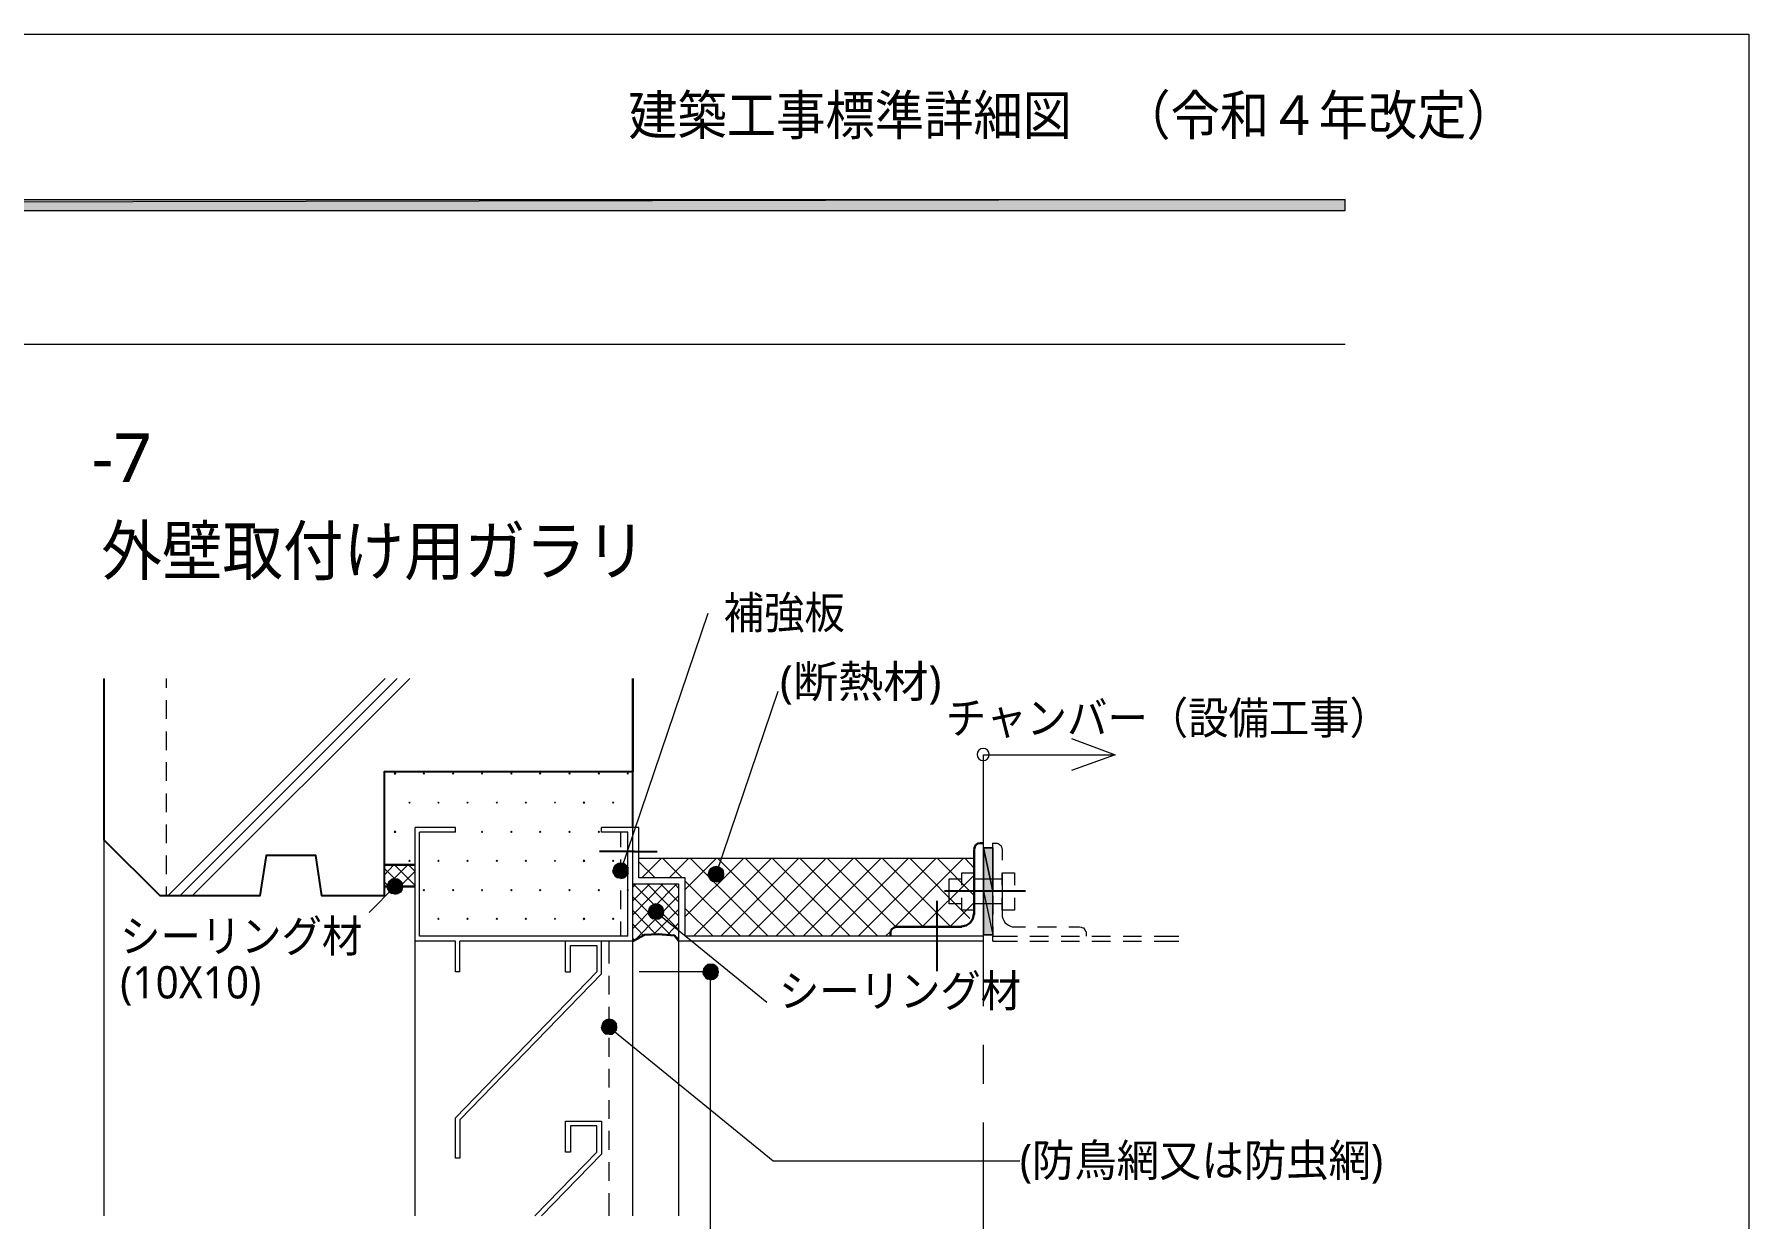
# Model space of a CAD drawing. Header units: millimetres. Extents: x 0 to 420, y 0 to 297.
# Drawn here: x 309.8 to 420.2, y 220.7 to 297 of the extents above; entities that cross this region are included whole.
import ezdxf
from ezdxf.enums import TextEntityAlignment as Align

# ---------------------------------------------------------------- set-up
doc = ezdxf.new("R2010")
doc.units = ezdxf.units.MM
doc.styles.add('kst32b', font='NotoSansJP-Variable.ttf')

msp = doc.modelspace()

# ---------------------------------------------------------------- hatches: boundary and pattern name
h = msp.add_hatch(color=7)
h.paths.add_polyline_path([(394.17, 285.62), (394.17, 286.32), (26.18, 285.62), (394.17, 285.62)])
h.paths.add_polyline_path([(394.17, 286.32), (26.18, 285.62), (26.18, 286.32), (394.17, 286.32)])
for points in [[(332.99, 249.41), (332.97, 249.39), (332.95, 249.36), (332.97, 249.34), (332.99, 249.32), (333.02, 249.34), (333.04, 249.36), (333.02, 249.39), (332.99, 249.41)], [(334.86, 249.41), (334.84, 249.39), (334.81, 249.36), (334.84, 249.34), (334.86, 249.32), (334.88, 249.34), (334.9, 249.36), (334.88, 249.39), (334.86, 249.41)], [(336.74, 249.41), (336.72, 249.39), (336.7, 249.36), (336.72, 249.34), (336.74, 249.32), (336.76, 249.34), (336.78, 249.36), (336.76, 249.39), (336.74, 249.41)], [(338.6, 249.41), (338.58, 249.39), (338.56, 249.36), (338.58, 249.34), (338.6, 249.32), (338.62, 249.34), (338.65, 249.36), (338.62, 249.39), (338.6, 249.41)], [(340.49, 249.41), (340.47, 249.39), (340.44, 249.36), (340.47, 249.34), (340.49, 249.32), (340.51, 249.34), (340.53, 249.36), (340.51, 249.39), (340.49, 249.41)], [(342.35, 249.41), (342.33, 249.39), (342.31, 249.36), (342.33, 249.34), (342.35, 249.32), (342.37, 249.34), (342.39, 249.36), (342.37, 249.39), (342.35, 249.41)], [(344.23, 249.41), (344.21, 249.39), (344.19, 249.36), (344.21, 249.34), (344.23, 249.32), (344.25, 249.34), (344.28, 249.36), (344.25, 249.39), (344.23, 249.41)], [(346.12, 249.41), (346.1, 249.39), (346.07, 249.36), (346.1, 249.34), (346.12, 249.32), (346.14, 249.34), (346.16, 249.36), (346.14, 249.39), (346.12, 249.41)], [(347.98, 249.41), (347.96, 249.39), (347.94, 249.36), (347.96, 249.34), (347.98, 249.32), (348, 249.34), (348.02, 249.36), (348, 249.39), (347.98, 249.41)], [(333.93, 247.52), (333.9, 247.5), (333.88, 247.48), (333.9, 247.46), (333.93, 247.44), (333.95, 247.46), (333.97, 247.48), (333.95, 247.5), (333.93, 247.52)], [(335.79, 247.52), (335.77, 247.5), (335.75, 247.48), (335.77, 247.46), (335.79, 247.44), (335.81, 247.46), (335.83, 247.48), (335.81, 247.5), (335.79, 247.52)], [(337.67, 247.52), (337.65, 247.5), (337.63, 247.48), (337.65, 247.46), (337.67, 247.44), (337.69, 247.46), (337.71, 247.48), (337.69, 247.5), (337.67, 247.52)], [(339.56, 247.52), (339.53, 247.5), (339.51, 247.48), (339.53, 247.46), (339.56, 247.44), (339.58, 247.46), (339.6, 247.48), (339.58, 247.5), (339.56, 247.52)], [(341.42, 247.52), (341.4, 247.5), (341.38, 247.48), (341.4, 247.46), (341.42, 247.44), (341.44, 247.46), (341.46, 247.48), (341.44, 247.5), (341.42, 247.52)], [(343.3, 247.52), (343.28, 247.5), (343.26, 247.48), (343.28, 247.46), (343.3, 247.44), (343.32, 247.46), (343.34, 247.48), (343.32, 247.5), (343.3, 247.52)], [(345.16, 247.52), (345.14, 247.5), (345.12, 247.48), (345.14, 247.46), (345.16, 247.44), (345.19, 247.46), (345.21, 247.48), (345.19, 247.5), (345.16, 247.52)], [(347.05, 247.52), (347.03, 247.5), (347.01, 247.48), (347.03, 247.46), (347.05, 247.44), (347.07, 247.46), (347.09, 247.48), (347.07, 247.5), (347.05, 247.52)], [(332.99, 245.64), (332.97, 245.62), (332.95, 245.6), (332.97, 245.58), (332.99, 245.55), (333.02, 245.58), (333.04, 245.6), (333.02, 245.62), (332.99, 245.64)], [(338.6, 245.64), (338.58, 245.62), (338.56, 245.6), (338.58, 245.58), (338.6, 245.55), (338.62, 245.58), (338.65, 245.6), (338.62, 245.62), (338.6, 245.64)], [(340.49, 245.64), (340.47, 245.62), (340.44, 245.6), (340.47, 245.58), (340.49, 245.55), (340.51, 245.58), (340.53, 245.6), (340.51, 245.62), (340.49, 245.64)], [(342.35, 245.64), (342.33, 245.62), (342.31, 245.6), (342.33, 245.58), (342.35, 245.55), (342.37, 245.58), (342.39, 245.6), (342.37, 245.62), (342.35, 245.64)], [(344.23, 245.64), (344.21, 245.62), (344.19, 245.6), (344.21, 245.58), (344.23, 245.55), (344.25, 245.58), (344.28, 245.6), (344.25, 245.62), (344.23, 245.64)], [(346.12, 245.64), (346.1, 245.62), (346.07, 245.6), (346.1, 245.58), (346.12, 245.55), (346.14, 245.58), (346.16, 245.6), (346.14, 245.62), (346.12, 245.64)], [(370.88, 244.56), (371.5, 244.56), (371.5, 241.77), (370.88, 244.56)], [(333.93, 243.78), (333.9, 243.76), (333.88, 243.73), (333.9, 243.71), (333.93, 243.69), (333.95, 243.71), (333.97, 243.73), (333.95, 243.76), (333.93, 243.78)], [(335.79, 243.78), (335.77, 243.76), (335.75, 243.73), (335.77, 243.71), (335.79, 243.69), (335.81, 243.71), (335.83, 243.73), (335.81, 243.76), (335.79, 243.78)], [(337.67, 243.78), (337.65, 243.76), (337.63, 243.73), (337.65, 243.71), (337.67, 243.69), (337.69, 243.71), (337.71, 243.73), (337.69, 243.76), (337.67, 243.78)], [(339.56, 243.78), (339.53, 243.76), (339.51, 243.73), (339.53, 243.71), (339.56, 243.69), (339.58, 243.71), (339.6, 243.73), (339.58, 243.76), (339.56, 243.78)], [(341.42, 243.78), (341.4, 243.76), (341.38, 243.73), (341.4, 243.71), (341.42, 243.69), (341.44, 243.71), (341.46, 243.73), (341.44, 243.76), (341.42, 243.78)], [(343.3, 243.78), (343.28, 243.76), (343.26, 243.73), (343.28, 243.71), (343.3, 243.69), (343.32, 243.71), (343.34, 243.73), (343.32, 243.76), (343.3, 243.78)], [(345.16, 243.78), (345.14, 243.76), (345.12, 243.73), (345.14, 243.71), (345.16, 243.69), (345.19, 243.71), (345.21, 243.73), (345.19, 243.76), (345.16, 243.78)], [(347.05, 243.78), (347.03, 243.76), (347.01, 243.73), (347.03, 243.71), (347.05, 243.69), (347.07, 243.71), (347.09, 243.73), (347.07, 243.76), (347.05, 243.78)], [(347.73, 243.56), (347.54, 243.59), (347.54, 243.1), (347.73, 243.56)], [(353.86, 243.33), (353.67, 243.37), (353.67, 242.87), (353.86, 243.33)], [(333.18, 242.55), (332.99, 242.57), (332.99, 242.08), (333.18, 242.55)], [(334.86, 241.89), (334.84, 241.87), (334.81, 241.85), (334.84, 241.83), (334.86, 241.81), (334.88, 241.83), (334.9, 241.85), (334.88, 241.87), (334.86, 241.89)], [(336.74, 241.89), (336.72, 241.87), (336.7, 241.85), (336.72, 241.83), (336.74, 241.81), (336.76, 241.83), (336.78, 241.85), (336.76, 241.87), (336.74, 241.89)], [(338.6, 241.89), (338.58, 241.87), (338.56, 241.85), (338.58, 241.83), (338.6, 241.81), (338.62, 241.83), (338.65, 241.85), (338.62, 241.87), (338.6, 241.89)], [(340.49, 241.89), (340.47, 241.87), (340.44, 241.85), (340.47, 241.83), (340.49, 241.81), (340.51, 241.83), (340.53, 241.85), (340.51, 241.87), (340.49, 241.89)], [(342.35, 241.89), (342.33, 241.87), (342.31, 241.85), (342.33, 241.83), (342.35, 241.81), (342.37, 241.83), (342.39, 241.85), (342.37, 241.87), (342.35, 241.89)], [(344.23, 241.89), (344.21, 241.87), (344.19, 241.85), (344.21, 241.83), (344.23, 241.81), (344.25, 241.83), (344.28, 241.85), (344.25, 241.87), (344.23, 241.89)], [(346.12, 241.89), (346.1, 241.87), (346.07, 241.85), (346.1, 241.83), (346.12, 241.81), (346.14, 241.83), (346.16, 241.85), (346.14, 241.87), (346.12, 241.89)], [(347.98, 241.89), (347.96, 241.87), (347.94, 241.85), (347.96, 241.83), (347.98, 241.81), (348, 241.83), (348.02, 241.85), (348, 241.87), (347.98, 241.89)], [(349.99, 240.92), (349.8, 240.96), (349.8, 240.45), (349.99, 240.92)], [(335.79, 240.03), (335.77, 240.01), (335.75, 239.99), (335.77, 239.97), (335.79, 239.95), (335.81, 239.97), (335.83, 239.99), (335.81, 240.01), (335.79, 240.03)], [(337.67, 240.03), (337.65, 240.01), (337.63, 239.99), (337.65, 239.97), (337.67, 239.95), (337.69, 239.97), (337.71, 239.99), (337.69, 240.01), (337.67, 240.03)], [(339.56, 240.03), (339.53, 240.01), (339.51, 239.99), (339.53, 239.97), (339.56, 239.95), (339.58, 239.97), (339.6, 239.99), (339.58, 240.01), (339.56, 240.03)], [(341.42, 240.03), (341.4, 240.01), (341.38, 239.99), (341.4, 239.97), (341.42, 239.95), (341.44, 239.97), (341.46, 239.99), (341.44, 240.01), (341.42, 240.03)], [(343.3, 240.03), (343.28, 240.01), (343.26, 239.99), (343.28, 239.97), (343.3, 239.95), (343.32, 239.97), (343.34, 239.99), (343.32, 240.01), (343.3, 240.03)], [(345.16, 240.03), (345.14, 240.01), (345.12, 239.99), (345.14, 239.97), (345.16, 239.95), (345.19, 239.97), (345.21, 239.99), (345.19, 240.01), (345.16, 240.03)], [(347.05, 240.03), (347.03, 240.01), (347.01, 239.99), (347.03, 239.97), (347.05, 239.95), (347.07, 239.97), (347.09, 239.99), (347.07, 240.01), (347.05, 240.03)], [(353.5, 237.05), (353.31, 237.07), (353.31, 236.58), (353.5, 237.05)], [(346.99, 233.49), (346.79, 233.53), (346.79, 233.02), (346.99, 233.49)]]:
    msp.add_hatch(color=7).paths.add_polyline_path(points)
h = msp.add_hatch(color=7)
h.paths.add_polyline_path([(370.88, 241.77), (371.5, 241.77), (370.88, 241.77)])
h.paths.add_polyline_path([(371.5, 241.77), (371.5, 241.77), (370.88, 241.77), (371.5, 241.77), (370.88, 241.77), (370.88, 244.56), (371.5, 241.77)])
h = msp.add_hatch(color=7)
h.paths.add_polyline_path([(347.07, 243.29), (347.03, 243.1), (347.54, 243.1), (347.07, 243.29)])
h.paths.add_polyline_path([(347.03, 243.1), (347.54, 243.1), (347.07, 242.91), (347.03, 243.1)])
h.paths.add_polyline_path([(347.54, 243.1), (347.07, 242.91), (347.18, 242.74), (347.54, 243.1)])
h = msp.add_hatch(color=7)
h.paths.add_polyline_path([(347.54, 243.59), (347.34, 243.56), (347.54, 243.1), (347.54, 243.59)])
h.paths.add_polyline_path([(347.34, 243.56), (347.54, 243.1), (347.18, 243.46), (347.34, 243.56)])
h.paths.add_polyline_path([(347.54, 243.1), (347.18, 243.46), (347.07, 243.29), (347.54, 243.1)])
h = msp.add_hatch(color=7)
h.paths.add_polyline_path([(347.18, 242.74), (347.34, 242.63), (347.54, 243.1), (347.18, 242.74)])
h.paths.add_polyline_path([(347.34, 242.63), (347.54, 243.1), (347.54, 242.59), (347.34, 242.63)])
h.paths.add_polyline_path([(347.54, 243.1), (347.54, 242.59), (347.73, 242.63), (347.54, 243.1)])
h = msp.add_hatch(color=7)
h.paths.add_polyline_path([(348.02, 243.1), (348, 243.29), (347.54, 243.1), (348.02, 243.1)])
h.paths.add_polyline_path([(348, 243.29), (347.54, 243.1), (347.87, 243.46), (348, 243.29)])
h.paths.add_polyline_path([(347.54, 243.1), (347.87, 243.46), (347.73, 243.56), (347.54, 243.1)])
h = msp.add_hatch(color=7)
h.paths.add_polyline_path([(347.73, 242.63), (347.87, 242.74), (347.54, 243.1), (347.73, 242.63)])
h.paths.add_polyline_path([(347.87, 242.74), (347.54, 243.1), (348, 242.91), (347.87, 242.74)])
h.paths.add_polyline_path([(347.54, 243.1), (348, 242.91), (348.02, 243.1), (347.54, 243.1)])
h = msp.add_hatch(color=7)
h.paths.add_polyline_path([(353.21, 243.06), (353.17, 242.87), (353.67, 242.87), (353.21, 243.06)])
h.paths.add_polyline_path([(353.17, 242.87), (353.67, 242.87), (353.21, 242.68), (353.17, 242.87)])
h.paths.add_polyline_path([(353.67, 242.87), (353.21, 242.68), (353.31, 242.51), (353.67, 242.87)])
h = msp.add_hatch(color=7)
h.paths.add_polyline_path([(353.67, 243.37), (353.48, 243.33), (353.67, 242.87), (353.67, 243.37)])
h.paths.add_polyline_path([(353.48, 243.33), (353.67, 242.87), (353.31, 243.23), (353.48, 243.33)])
h.paths.add_polyline_path([(353.67, 242.87), (353.31, 243.23), (353.21, 243.06), (353.67, 242.87)])
h = msp.add_hatch(color=7)
h.paths.add_polyline_path([(353.31, 242.51), (353.48, 242.4), (353.67, 242.87), (353.31, 242.51)])
h.paths.add_polyline_path([(353.48, 242.4), (353.67, 242.87), (353.67, 242.38), (353.48, 242.4)])
h.paths.add_polyline_path([(353.67, 242.87), (353.67, 242.38), (353.86, 242.4), (353.67, 242.87)])
h = msp.add_hatch(color=7)
h.paths.add_polyline_path([(354.16, 242.87), (354.14, 243.06), (353.67, 242.87), (354.16, 242.87)])
h.paths.add_polyline_path([(354.14, 243.06), (353.67, 242.87), (354.01, 243.23), (354.14, 243.06)])
h.paths.add_polyline_path([(353.67, 242.87), (354.01, 243.23), (353.86, 243.33), (353.67, 242.87)])
h = msp.add_hatch(color=7)
h.paths.add_polyline_path([(353.86, 242.4), (354.01, 242.51), (353.67, 242.87), (353.86, 242.4)])
h.paths.add_polyline_path([(354.01, 242.51), (353.67, 242.87), (354.14, 242.68), (354.01, 242.51)])
h.paths.add_polyline_path([(353.67, 242.87), (354.14, 242.68), (354.16, 242.87), (353.67, 242.87)])
h = msp.add_hatch(color=7)
h.paths.add_polyline_path([(332.53, 242.27), (332.49, 242.08), (332.99, 242.08), (332.53, 242.27)])
h.paths.add_polyline_path([(332.49, 242.08), (332.99, 242.08), (332.53, 241.89), (332.49, 242.08)])
h.paths.add_polyline_path([(332.99, 242.08), (332.53, 241.89), (332.63, 241.72), (332.99, 242.08)])
h = msp.add_hatch(color=7)
h.paths.add_polyline_path([(332.99, 242.57), (332.8, 242.55), (332.99, 242.08), (332.99, 242.57)])
h.paths.add_polyline_path([(332.8, 242.55), (332.99, 242.08), (332.63, 242.42), (332.8, 242.55)])
h.paths.add_polyline_path([(332.99, 242.08), (332.63, 242.42), (332.53, 242.27), (332.99, 242.08)])
h = msp.add_hatch(color=7)
h.paths.add_polyline_path([(332.63, 241.72), (332.8, 241.62), (332.99, 242.08), (332.63, 241.72)])
h.paths.add_polyline_path([(332.8, 241.62), (332.99, 242.08), (332.99, 241.58), (332.8, 241.62)])
h.paths.add_polyline_path([(332.99, 242.08), (332.99, 241.58), (333.18, 241.62), (332.99, 242.08)])
h = msp.add_hatch(color=7)
h.paths.add_polyline_path([(333.5, 242.08), (333.46, 242.27), (332.99, 242.08), (333.5, 242.08)])
h.paths.add_polyline_path([(333.46, 242.27), (332.99, 242.08), (333.35, 242.42), (333.46, 242.27)])
h.paths.add_polyline_path([(332.99, 242.08), (333.35, 242.42), (333.18, 242.55), (332.99, 242.08)])
h = msp.add_hatch(color=7)
h.paths.add_polyline_path([(333.18, 241.62), (333.35, 241.72), (332.99, 242.08), (333.18, 241.62)])
h.paths.add_polyline_path([(333.35, 241.72), (332.99, 242.08), (333.46, 241.89), (333.35, 241.72)])
h.paths.add_polyline_path([(332.99, 242.08), (333.46, 241.89), (333.5, 242.08), (332.99, 242.08)])
h = msp.add_hatch(color=7)
h.paths.add_polyline_path([(371.5, 241.77), (370.88, 241.77), (371.5, 238.97), (371.5, 241.77)])
h.paths.add_polyline_path([(370.88, 241.77), (371.5, 238.97), (370.88, 238.97), (370.88, 241.77)])
h = msp.add_hatch(color=7)
h.paths.add_polyline_path([(349.33, 240.64), (349.29, 240.45), (349.8, 240.45), (349.33, 240.64)])
h.paths.add_polyline_path([(349.29, 240.45), (349.8, 240.45), (349.33, 240.26), (349.29, 240.45)])
h.paths.add_polyline_path([(349.8, 240.45), (349.33, 240.26), (349.44, 240.11), (349.8, 240.45)])
h = msp.add_hatch(color=7)
h.paths.add_polyline_path([(349.8, 240.96), (349.61, 240.92), (349.8, 240.45), (349.8, 240.96)])
h.paths.add_polyline_path([(349.61, 240.92), (349.8, 240.45), (349.44, 240.81), (349.61, 240.92)])
h.paths.add_polyline_path([(349.8, 240.45), (349.44, 240.81), (349.33, 240.64), (349.8, 240.45)])
h = msp.add_hatch(color=7)
h.paths.add_polyline_path([(350.31, 240.45), (350.27, 240.64), (349.8, 240.45), (350.31, 240.45)])
h.paths.add_polyline_path([(350.27, 240.64), (349.8, 240.45), (350.16, 240.81), (350.27, 240.64)])
h.paths.add_polyline_path([(349.8, 240.45), (350.16, 240.81), (349.99, 240.92), (349.8, 240.45)])
h = msp.add_hatch(color=7)
h.paths.add_polyline_path([(349.44, 240.11), (349.61, 239.99), (349.8, 240.45), (349.44, 240.11)])
h.paths.add_polyline_path([(349.61, 239.99), (349.8, 240.45), (349.8, 239.97), (349.61, 239.99)])
h.paths.add_polyline_path([(349.8, 240.45), (349.8, 239.97), (349.99, 239.99), (349.8, 240.45)])
h = msp.add_hatch(color=7)
h.paths.add_polyline_path([(349.99, 239.99), (350.16, 240.11), (349.8, 240.45), (349.99, 239.99)])
h.paths.add_polyline_path([(350.16, 240.11), (349.8, 240.45), (350.27, 240.26), (350.16, 240.11)])
h.paths.add_polyline_path([(349.8, 240.45), (350.27, 240.26), (350.31, 240.45), (349.8, 240.45)])
h = msp.add_hatch(color=7)
h.paths.add_polyline_path([(352.85, 236.77), (352.83, 236.58), (353.31, 236.58), (352.85, 236.77)])
h.paths.add_polyline_path([(352.83, 236.58), (353.31, 236.58), (352.85, 236.39), (352.83, 236.58)])
h.paths.add_polyline_path([(353.31, 236.58), (352.85, 236.39), (352.98, 236.22), (353.31, 236.58)])
h = msp.add_hatch(color=7)
h.paths.add_polyline_path([(353.31, 237.07), (353.12, 237.05), (353.31, 236.58), (353.31, 237.07)])
h.paths.add_polyline_path([(353.12, 237.05), (353.31, 236.58), (352.98, 236.94), (353.12, 237.05)])
h.paths.add_polyline_path([(353.31, 236.58), (352.98, 236.94), (352.85, 236.77), (353.31, 236.58)])
h = msp.add_hatch(color=7)
h.paths.add_polyline_path([(352.98, 236.22), (353.12, 236.11), (353.31, 236.58), (352.98, 236.22)])
h.paths.add_polyline_path([(353.12, 236.11), (353.31, 236.58), (353.31, 236.07), (353.12, 236.11)])
h.paths.add_polyline_path([(353.31, 236.58), (353.31, 236.07), (353.5, 236.11), (353.31, 236.58)])
h = msp.add_hatch(color=7)
h.paths.add_polyline_path([(353.82, 236.58), (353.78, 236.77), (353.31, 236.58), (353.82, 236.58)])
h.paths.add_polyline_path([(353.78, 236.77), (353.31, 236.58), (353.67, 236.94), (353.78, 236.77)])
h.paths.add_polyline_path([(353.31, 236.58), (353.67, 236.94), (353.5, 237.05), (353.31, 236.58)])
h = msp.add_hatch(color=7)
h.paths.add_polyline_path([(353.5, 236.11), (353.67, 236.22), (353.31, 236.58), (353.5, 236.11)])
h.paths.add_polyline_path([(353.67, 236.22), (353.31, 236.58), (353.78, 236.39), (353.67, 236.22)])
h.paths.add_polyline_path([(353.31, 236.58), (353.78, 236.39), (353.82, 236.58), (353.31, 236.58)])
h = msp.add_hatch(color=7)
h.paths.add_polyline_path([(346.33, 233.21), (346.29, 233.02), (346.79, 233.02), (346.33, 233.21)])
h.paths.add_polyline_path([(346.29, 233.02), (346.79, 233.02), (346.33, 232.83), (346.29, 233.02)])
h.paths.add_polyline_path([(346.79, 233.02), (346.33, 232.83), (346.43, 232.69), (346.79, 233.02)])
h = msp.add_hatch(color=7)
h.paths.add_polyline_path([(346.79, 233.53), (346.6, 233.49), (346.79, 233.02), (346.79, 233.53)])
h.paths.add_polyline_path([(346.6, 233.49), (346.79, 233.02), (346.43, 233.38), (346.6, 233.49)])
h.paths.add_polyline_path([(346.79, 233.02), (346.43, 233.38), (346.33, 233.21), (346.79, 233.02)])
h = msp.add_hatch(color=7)
h.paths.add_polyline_path([(346.43, 232.69), (346.6, 232.56), (346.79, 233.02), (346.43, 232.69)])
h.paths.add_polyline_path([(346.6, 232.56), (346.79, 233.02), (346.79, 232.54), (346.6, 232.56)])
h.paths.add_polyline_path([(346.79, 233.02), (346.79, 232.54), (346.99, 232.56), (346.79, 233.02)])
h = msp.add_hatch(color=7)
h.paths.add_polyline_path([(347.28, 233.02), (347.26, 233.21), (346.79, 233.02), (347.28, 233.02)])
h.paths.add_polyline_path([(347.26, 233.21), (346.79, 233.02), (347.13, 233.38), (347.26, 233.21)])
h.paths.add_polyline_path([(346.79, 233.02), (347.13, 233.38), (346.99, 233.49), (346.79, 233.02)])
h = msp.add_hatch(color=7)
h.paths.add_polyline_path([(346.99, 232.56), (347.13, 232.69), (346.79, 233.02), (346.99, 232.56)])
h.paths.add_polyline_path([(347.13, 232.69), (346.79, 233.02), (347.26, 232.83), (347.13, 232.69)])
h.paths.add_polyline_path([(346.79, 233.02), (347.26, 232.83), (347.28, 233.02), (346.79, 233.02)])

# ---------------------------------------------------------------- linework, layer by layer
at = {"lineweight": 13}
for points in [[(0.19, 0), (0.19, 296.97), (420.16, 296.97), (420.16, 0)], [(371.26, 250.58), (371.23, 250.73), (371.15, 250.86), (371.02, 250.94), (370.87, 250.97), (370.72, 250.94), (370.59, 250.86), (370.51, 250.73), (370.48, 250.58), (370.51, 250.43), (370.59, 250.3), (370.72, 250.22), (370.87, 250.19), (371.02, 250.22), (371.15, 250.3), (371.23, 250.43)], [(370.88, 244.56), (370.88, 238.97), (371.5, 238.97), (371.5, 244.56)]]:
    msp.add_lwpolyline(points, close=True, dxfattribs=at)
at = {"lineweight": 0}
for points in [[(394.17, 285.62), (394.17, 286.32), (26.18, 285.62)], [(394.17, 286.32), (26.18, 285.62), (26.18, 286.32)], [(332.99, 249.41), (332.97, 249.39), (332.95, 249.36), (332.97, 249.34), (332.99, 249.32), (333.02, 249.34), (333.04, 249.36), (333.02, 249.39)], [(334.86, 249.41), (334.84, 249.39), (334.81, 249.36), (334.84, 249.34), (334.86, 249.32), (334.88, 249.34), (334.9, 249.36), (334.88, 249.39)], [(336.74, 249.41), (336.72, 249.39), (336.7, 249.36), (336.72, 249.34), (336.74, 249.32), (336.76, 249.34), (336.78, 249.36), (336.76, 249.39)], [(338.6, 249.41), (338.58, 249.39), (338.56, 249.36), (338.58, 249.34), (338.6, 249.32), (338.62, 249.34), (338.65, 249.36), (338.62, 249.39)], [(340.49, 249.41), (340.47, 249.39), (340.44, 249.36), (340.47, 249.34), (340.49, 249.32), (340.51, 249.34), (340.53, 249.36), (340.51, 249.39)], [(342.35, 249.41), (342.33, 249.39), (342.31, 249.36), (342.33, 249.34), (342.35, 249.32), (342.37, 249.34), (342.39, 249.36), (342.37, 249.39)], [(344.23, 249.41), (344.21, 249.39), (344.19, 249.36), (344.21, 249.34), (344.23, 249.32), (344.25, 249.34), (344.28, 249.36), (344.25, 249.39)], [(346.12, 249.41), (346.1, 249.39), (346.07, 249.36), (346.1, 249.34), (346.12, 249.32), (346.14, 249.34), (346.16, 249.36), (346.14, 249.39)], [(347.98, 249.41), (347.96, 249.39), (347.94, 249.36), (347.96, 249.34), (347.98, 249.32), (348, 249.34), (348.02, 249.36), (348, 249.39)], [(333.93, 247.52), (333.9, 247.5), (333.88, 247.48), (333.9, 247.46), (333.93, 247.44), (333.95, 247.46), (333.97, 247.48), (333.95, 247.5)], [(335.79, 247.52), (335.77, 247.5), (335.75, 247.48), (335.77, 247.46), (335.79, 247.44), (335.81, 247.46), (335.83, 247.48), (335.81, 247.5)], [(337.67, 247.52), (337.65, 247.5), (337.63, 247.48), (337.65, 247.46), (337.67, 247.44), (337.69, 247.46), (337.71, 247.48), (337.69, 247.5)], [(339.56, 247.52), (339.53, 247.5), (339.51, 247.48), (339.53, 247.46), (339.56, 247.44), (339.58, 247.46), (339.6, 247.48), (339.58, 247.5)], [(341.42, 247.52), (341.4, 247.5), (341.38, 247.48), (341.4, 247.46), (341.42, 247.44), (341.44, 247.46), (341.46, 247.48), (341.44, 247.5)], [(343.3, 247.52), (343.28, 247.5), (343.26, 247.48), (343.28, 247.46), (343.3, 247.44), (343.32, 247.46), (343.34, 247.48), (343.32, 247.5)], [(345.16, 247.52), (345.14, 247.5), (345.12, 247.48), (345.14, 247.46), (345.16, 247.44), (345.19, 247.46), (345.21, 247.48), (345.19, 247.5)], [(347.05, 247.52), (347.03, 247.5), (347.01, 247.48), (347.03, 247.46), (347.05, 247.44), (347.07, 247.46), (347.09, 247.48), (347.07, 247.5)], [(332.99, 245.64), (332.97, 245.62), (332.95, 245.6), (332.97, 245.58), (332.99, 245.55), (333.02, 245.58), (333.04, 245.6), (333.02, 245.62)], [(338.6, 245.64), (338.58, 245.62), (338.56, 245.6), (338.58, 245.58), (338.6, 245.55), (338.62, 245.58), (338.65, 245.6), (338.62, 245.62)], [(340.49, 245.64), (340.47, 245.62), (340.44, 245.6), (340.47, 245.58), (340.49, 245.55), (340.51, 245.58), (340.53, 245.6), (340.51, 245.62)], [(342.35, 245.64), (342.33, 245.62), (342.31, 245.6), (342.33, 245.58), (342.35, 245.55), (342.37, 245.58), (342.39, 245.6), (342.37, 245.62)], [(344.23, 245.64), (344.21, 245.62), (344.19, 245.6), (344.21, 245.58), (344.23, 245.55), (344.25, 245.58), (344.28, 245.6), (344.25, 245.62)], [(346.12, 245.64), (346.1, 245.62), (346.07, 245.6), (346.1, 245.58), (346.12, 245.55), (346.14, 245.58), (346.16, 245.6), (346.14, 245.62)], [(371.5, 241.77), (371.5, 241.77), (370.88, 241.77), (371.5, 241.77), (370.88, 241.77), (370.88, 244.56)], [(370.88, 244.56), (371.5, 244.56), (371.5, 241.77)], [(333.93, 243.78), (333.9, 243.76), (333.88, 243.73), (333.9, 243.71), (333.93, 243.69), (333.95, 243.71), (333.97, 243.73), (333.95, 243.76)], [(335.79, 243.78), (335.77, 243.76), (335.75, 243.73), (335.77, 243.71), (335.79, 243.69), (335.81, 243.71), (335.83, 243.73), (335.81, 243.76)], [(337.67, 243.78), (337.65, 243.76), (337.63, 243.73), (337.65, 243.71), (337.67, 243.69), (337.69, 243.71), (337.71, 243.73), (337.69, 243.76)], [(339.56, 243.78), (339.53, 243.76), (339.51, 243.73), (339.53, 243.71), (339.56, 243.69), (339.58, 243.71), (339.6, 243.73), (339.58, 243.76)], [(341.42, 243.78), (341.4, 243.76), (341.38, 243.73), (341.4, 243.71), (341.42, 243.69), (341.44, 243.71), (341.46, 243.73), (341.44, 243.76)], [(343.3, 243.78), (343.28, 243.76), (343.26, 243.73), (343.28, 243.71), (343.3, 243.69), (343.32, 243.71), (343.34, 243.73), (343.32, 243.76)], [(345.16, 243.78), (345.14, 243.76), (345.12, 243.73), (345.14, 243.71), (345.16, 243.69), (345.19, 243.71), (345.21, 243.73), (345.19, 243.76)], [(347.05, 243.78), (347.03, 243.76), (347.01, 243.73), (347.03, 243.71), (347.05, 243.69), (347.07, 243.71), (347.09, 243.73), (347.07, 243.76)], [(347.07, 243.29), (347.03, 243.1), (347.54, 243.1)], [(347.03, 243.1), (347.54, 243.1), (347.07, 242.91)], [(347.54, 243.1), (347.18, 243.46), (347.07, 243.29)], [(347.54, 243.1), (347.07, 242.91), (347.18, 242.74)], [(347.34, 243.56), (347.54, 243.1), (347.18, 243.46)], [(347.18, 242.74), (347.34, 242.63), (347.54, 243.1)], [(347.54, 243.59), (347.34, 243.56), (347.54, 243.1)], [(347.34, 242.63), (347.54, 243.1), (347.54, 242.59)], [(347.73, 243.56), (347.54, 243.59), (347.54, 243.1)], [(347.54, 243.1), (347.87, 243.46), (347.73, 243.56)], [(348, 243.29), (347.54, 243.1), (347.87, 243.46)], [(348.02, 243.1), (348, 243.29), (347.54, 243.1)], [(347.54, 243.1), (347.54, 242.59), (347.73, 242.63)], [(347.73, 242.63), (347.87, 242.74), (347.54, 243.1)], [(347.87, 242.74), (347.54, 243.1), (348, 242.91)], [(347.54, 243.1), (348, 242.91), (348.02, 243.1)], [(353.21, 243.06), (353.17, 242.87), (353.67, 242.87)], [(353.17, 242.87), (353.67, 242.87), (353.21, 242.68)], [(353.67, 242.87), (353.31, 243.23), (353.21, 243.06)], [(353.67, 242.87), (353.21, 242.68), (353.31, 242.51)], [(353.48, 243.33), (353.67, 242.87), (353.31, 243.23)], [(353.31, 242.51), (353.48, 242.4), (353.67, 242.87)], [(353.67, 243.37), (353.48, 243.33), (353.67, 242.87)], [(353.48, 242.4), (353.67, 242.87), (353.67, 242.38)], [(353.86, 243.33), (353.67, 243.37), (353.67, 242.87)], [(353.67, 242.87), (354.01, 243.23), (353.86, 243.33)], [(354.14, 243.06), (353.67, 242.87), (354.01, 243.23)], [(354.16, 242.87), (354.14, 243.06), (353.67, 242.87)], [(353.67, 242.87), (353.67, 242.38), (353.86, 242.4)], [(353.86, 242.4), (354.01, 242.51), (353.67, 242.87)], [(354.01, 242.51), (353.67, 242.87), (354.14, 242.68)], [(353.67, 242.87), (354.14, 242.68), (354.16, 242.87)], [(332.53, 242.27), (332.49, 242.08), (332.99, 242.08)], [(332.49, 242.08), (332.99, 242.08), (332.53, 241.89)], [(332.99, 242.08), (332.63, 242.42), (332.53, 242.27)], [(332.99, 242.08), (332.53, 241.89), (332.63, 241.72)], [(332.8, 242.55), (332.99, 242.08), (332.63, 242.42)], [(332.63, 241.72), (332.8, 241.62), (332.99, 242.08)], [(332.99, 242.57), (332.8, 242.55), (332.99, 242.08)], [(332.8, 241.62), (332.99, 242.08), (332.99, 241.58)], [(333.18, 242.55), (332.99, 242.57), (332.99, 242.08)], [(332.99, 242.08), (333.35, 242.42), (333.18, 242.55)], [(333.46, 242.27), (332.99, 242.08), (333.35, 242.42)], [(333.5, 242.08), (333.46, 242.27), (332.99, 242.08)], [(332.99, 242.08), (332.99, 241.58), (333.18, 241.62)], [(333.18, 241.62), (333.35, 241.72), (332.99, 242.08)], [(333.35, 241.72), (332.99, 242.08), (333.46, 241.89)], [(332.99, 242.08), (333.46, 241.89), (333.5, 242.08)], [(334.86, 241.89), (334.84, 241.87), (334.81, 241.85), (334.84, 241.83), (334.86, 241.81), (334.88, 241.83), (334.9, 241.85), (334.88, 241.87)], [(336.74, 241.89), (336.72, 241.87), (336.7, 241.85), (336.72, 241.83), (336.74, 241.81), (336.76, 241.83), (336.78, 241.85), (336.76, 241.87)], [(338.6, 241.89), (338.58, 241.87), (338.56, 241.85), (338.58, 241.83), (338.6, 241.81), (338.62, 241.83), (338.65, 241.85), (338.62, 241.87)], [(340.49, 241.89), (340.47, 241.87), (340.44, 241.85), (340.47, 241.83), (340.49, 241.81), (340.51, 241.83), (340.53, 241.85), (340.51, 241.87)], [(342.35, 241.89), (342.33, 241.87), (342.31, 241.85), (342.33, 241.83), (342.35, 241.81), (342.37, 241.83), (342.39, 241.85), (342.37, 241.87)], [(344.23, 241.89), (344.21, 241.87), (344.19, 241.85), (344.21, 241.83), (344.23, 241.81), (344.25, 241.83), (344.28, 241.85), (344.25, 241.87)], [(346.12, 241.89), (346.1, 241.87), (346.07, 241.85), (346.1, 241.83), (346.12, 241.81), (346.14, 241.83), (346.16, 241.85), (346.14, 241.87)], [(347.98, 241.89), (347.96, 241.87), (347.94, 241.85), (347.96, 241.83), (347.98, 241.81), (348, 241.83), (348.02, 241.85), (348, 241.87)], [(370.88, 241.77), (371.5, 241.77)], [(371.5, 241.77), (370.88, 241.77), (371.5, 238.97)], [(370.88, 241.77), (371.5, 238.97), (370.88, 238.97)], [(349.33, 240.64), (349.29, 240.45), (349.8, 240.45)], [(349.8, 240.45), (349.44, 240.81), (349.33, 240.64)], [(349.61, 240.92), (349.8, 240.45), (349.44, 240.81)], [(349.8, 240.96), (349.61, 240.92), (349.8, 240.45)], [(349.99, 240.92), (349.8, 240.96), (349.8, 240.45)], [(349.8, 240.45), (350.16, 240.81), (349.99, 240.92)], [(350.27, 240.64), (349.8, 240.45), (350.16, 240.81)], [(350.31, 240.45), (350.27, 240.64), (349.8, 240.45)], [(335.79, 240.03), (335.77, 240.01), (335.75, 239.99), (335.77, 239.97), (335.79, 239.95), (335.81, 239.97), (335.83, 239.99), (335.81, 240.01)], [(337.67, 240.03), (337.65, 240.01), (337.63, 239.99), (337.65, 239.97), (337.67, 239.95), (337.69, 239.97), (337.71, 239.99), (337.69, 240.01)], [(339.56, 240.03), (339.53, 240.01), (339.51, 239.99), (339.53, 239.97), (339.56, 239.95), (339.58, 239.97), (339.6, 239.99), (339.58, 240.01)], [(341.42, 240.03), (341.4, 240.01), (341.38, 239.99), (341.4, 239.97), (341.42, 239.95), (341.44, 239.97), (341.46, 239.99), (341.44, 240.01)], [(343.3, 240.03), (343.28, 240.01), (343.26, 239.99), (343.28, 239.97), (343.3, 239.95), (343.32, 239.97), (343.34, 239.99), (343.32, 240.01)], [(345.16, 240.03), (345.14, 240.01), (345.12, 239.99), (345.14, 239.97), (345.16, 239.95), (345.19, 239.97), (345.21, 239.99), (345.19, 240.01)], [(347.05, 240.03), (347.03, 240.01), (347.01, 239.99), (347.03, 239.97), (347.05, 239.95), (347.07, 239.97), (347.09, 239.99), (347.07, 240.01)], [(349.29, 240.45), (349.8, 240.45), (349.33, 240.26)], [(349.8, 240.45), (349.33, 240.26), (349.44, 240.11)], [(349.44, 240.11), (349.61, 239.99), (349.8, 240.45)], [(349.61, 239.99), (349.8, 240.45), (349.8, 239.97)], [(349.8, 240.45), (349.8, 239.97), (349.99, 239.99)], [(349.99, 239.99), (350.16, 240.11), (349.8, 240.45)], [(350.16, 240.11), (349.8, 240.45), (350.27, 240.26)], [(349.8, 240.45), (350.27, 240.26), (350.31, 240.45)], [(352.85, 236.77), (352.83, 236.58), (353.31, 236.58)], [(352.83, 236.58), (353.31, 236.58), (352.85, 236.39)], [(353.31, 236.58), (352.98, 236.94), (352.85, 236.77)], [(353.31, 236.58), (352.85, 236.39), (352.98, 236.22)], [(353.12, 237.05), (353.31, 236.58), (352.98, 236.94)], [(352.98, 236.22), (353.12, 236.11), (353.31, 236.58)], [(353.31, 237.07), (353.12, 237.05), (353.31, 236.58)], [(353.12, 236.11), (353.31, 236.58), (353.31, 236.07)], [(353.5, 237.05), (353.31, 237.07), (353.31, 236.58)], [(353.31, 236.58), (353.67, 236.94), (353.5, 237.05)], [(353.78, 236.77), (353.31, 236.58), (353.67, 236.94)], [(353.82, 236.58), (353.78, 236.77), (353.31, 236.58)], [(353.31, 236.58), (353.31, 236.07), (353.5, 236.11)], [(353.5, 236.11), (353.67, 236.22), (353.31, 236.58)], [(353.67, 236.22), (353.31, 236.58), (353.78, 236.39)], [(353.31, 236.58), (353.78, 236.39), (353.82, 236.58)], [(346.33, 233.21), (346.29, 233.02), (346.79, 233.02)], [(346.29, 233.02), (346.79, 233.02), (346.33, 232.83)], [(346.79, 233.02), (346.43, 233.38), (346.33, 233.21)], [(346.79, 233.02), (346.33, 232.83), (346.43, 232.69)], [(346.6, 233.49), (346.79, 233.02), (346.43, 233.38)], [(346.43, 232.69), (346.6, 232.56), (346.79, 233.02)], [(346.79, 233.53), (346.6, 233.49), (346.79, 233.02)], [(346.6, 232.56), (346.79, 233.02), (346.79, 232.54)], [(346.99, 233.49), (346.79, 233.53), (346.79, 233.02)], [(346.79, 233.02), (347.13, 233.38), (346.99, 233.49)], [(347.26, 233.21), (346.79, 233.02), (347.13, 233.38)], [(347.28, 233.02), (347.26, 233.21), (346.79, 233.02)], [(346.79, 233.02), (346.79, 232.54), (346.99, 232.56)], [(346.99, 232.56), (347.13, 232.69), (346.79, 233.02)], [(347.13, 232.69), (346.79, 233.02), (347.26, 232.83)], [(346.79, 233.02), (347.26, 232.83), (347.28, 233.02)]]:
    msp.add_lwpolyline(points, close=True, dxfattribs=at)
at = {"lineweight": 13}
for points in [[(394.17, 276.99), (26.18, 276.99)], [(347.54, 243.1), (353.17, 259.69)], [(318.28, 254.87), (318.28, 255.48)], [(318.37, 241.47), (332.36, 255.48)], [(319.15, 241.47), (333.14, 255.48)], [(319.93, 241.47), (333.95, 255.48)], [(318.28, 252.88), (318.28, 254.08)], [(353.67, 242.87), (357.67, 254.66)], [(318.28, 250.87), (318.28, 252.07)], [(376.56, 251.61), (379.37, 250.57), (376.56, 249.55)], [(318.28, 248.88), (318.28, 250.08)], [(370.88, 250.57), (379.37, 250.57)], [(370.88, 234.38), (370.88, 250.57)], [(318.28, 246.87), (318.28, 248.07)], [(314.28, 220.87), (314.28, 245.07)], [(318.28, 244.88), (318.28, 246.08)], [(334.29, 238.57), (334.29, 245.87)], [(336.89, 245.87), (334.29, 245.87)], [(334.58, 238.89), (334.58, 245.58)], [(336.89, 245.58), (334.58, 245.58)], [(336.89, 245.58), (336.89, 245.87)], [(346.29, 245.58), (346.29, 245.87)], [(348.7, 245.87), (346.29, 245.87)], [(347.98, 245.58), (346.29, 245.58)], [(347.54, 244.62), (347.54, 245.58)], [(347.98, 238.89), (347.98, 245.58)], [(348.3, 238.57), (348.3, 245.87)], [(351.68, 242.63), (348.7, 242.63), (348.7, 245.87)], [(318.28, 242.87), (318.28, 244.07)], [(371.47, 244.88), (371.69, 244.88), (371.77, 244.88), (371.83, 244.86), (371.9, 244.81), (371.96, 244.75), (372.03, 244.71), (372.05, 244.62), (372.07, 244.56), (372.09, 244.47)], [(371.47, 244.88), (371.47, 244.28)], [(372.09, 244.47), (372.09, 243.78)], [(332.3, 242.82), (332.93, 243.48)], [(333.48, 242.08), (332.3, 243.27)], [(332.42, 242.08), (333.82, 243.48)], [(334.29, 242.15), (332.97, 243.48)], [(333.31, 242.08), (334.29, 243.06)], [(334.29, 243.04), (333.86, 243.48)], [(347.54, 242.63), (347.54, 243.82)], [(370.29, 243.88), (348.7, 243.88)], [(349.74, 242.63), (348.7, 243.67)], [(348.89, 242.63), (350.14, 243.88)], [(351.49, 242.63), (350.24, 243.88)], [(350.65, 242.63), (351.9, 243.88)], [(351.68, 241.89), (353.67, 243.88)], [(351.68, 240.14), (355.43, 243.88)], [(357.02, 238.89), (352.02, 243.88)], [(352.21, 238.89), (357.21, 243.88)], [(358.77, 238.89), (353.78, 243.88)], [(353.97, 238.89), (358.97, 243.88)], [(360.55, 238.89), (355.56, 243.88)], [(355.75, 238.89), (360.74, 243.88)], [(362.31, 238.89), (357.31, 243.88)], [(357.51, 238.89), (362.5, 243.88)], [(364.09, 238.89), (359.09, 243.88)], [(359.28, 238.89), (364.28, 243.88)], [(365.25, 239.48), (360.85, 243.88)], [(361.04, 238.89), (366.04, 243.88)], [(367.01, 239.48), (362.63, 243.88)], [(362.82, 238.89), (367.81, 243.88)], [(368.79, 239.48), (364.38, 243.88)], [(365.19, 239.48), (369.57, 243.88)], [(370.01, 240.01), (366.16, 243.88)], [(370.29, 241.51), (367.92, 243.88)], [(369.49, 242.17), (369.49, 242.97), (370.29, 242.97)], [(370.29, 243.27), (369.7, 243.88)], [(370.29, 242.97), (370.29, 242.17)], [(371.47, 243.48), (371.5, 242.27)], [(372.09, 242.97), (372.09, 241.79)], [(372.09, 242.17), (372.09, 242.97), (372.89, 242.97)], [(372.89, 242.97), (372.89, 242.17)], [(318.28, 241.47), (318.28, 242.08)], [(332.99, 242.08), (331.34, 240.41)], [(332.59, 242.08), (332.3, 242.38)], [(334.2, 242.08), (334.29, 242.17)], [(347.54, 240.62), (347.54, 241.83)], [(348.3, 242.04), (348.49, 242.23)], [(348.3, 241.15), (349.38, 242.23)], [(348.3, 240.26), (350.24, 242.23)], [(348.3, 239.37), (351.13, 242.23)], [(351.28, 242.23), (348.3, 242.23)], [(351.28, 239.29), (348.36, 242.23)], [(351.28, 240.18), (349.25, 242.23)], [(351.28, 241.07), (350.12, 242.23)], [(351.28, 241.96), (351.01, 242.23)], [(351.28, 238.57), (351.28, 242.23)], [(351.68, 238.89), (351.68, 242.63)], [(355.24, 238.89), (351.68, 242.42)], [(366.95, 239.48), (370.29, 242.82)], [(369.49, 240.96), (368.68, 240.96), (368.68, 242.57), (369.49, 242.57)], [(370.29, 242.57), (372.09, 242.57), (372.09, 240.96), (370.29, 240.96)], [(350.75, 238.95), (348.3, 241.41)], [(348.45, 238.65), (351.28, 241.49)], [(353.48, 238.89), (351.68, 240.67)], [(368.72, 239.48), (370.29, 241.05)], [(370.29, 241.36), (370.29, 240.56), (369.49, 240.56), (369.49, 241.36)], [(371.5, 241.47), (371.5, 240.28)], [(372.89, 241.36), (372.89, 240.56), (372.09, 240.56), (372.09, 241.36)], [(372.09, 240.98), (372.09, 240.28), (372.09, 240.14), (372.13, 240.01), (372.19, 239.88), (372.28, 239.75), (372.36, 239.67), (372.49, 239.59), (372.62, 239.52), (372.74, 239.48), (372.89, 239.48)], [(347.54, 238.89), (347.54, 239.82)], [(349.8, 239.01), (348.3, 240.54)], [(349, 238.93), (348.3, 239.65)], [(349.67, 239.01), (351.28, 240.62)], [(349.8, 240.45), (356.93, 234.63)], [(350.54, 238.97), (351.28, 239.73)], [(334.29, 220.87), (334.29, 238.57)], [(336.89, 236.58), (336.89, 238.57), (334.29, 238.57)], [(347.98, 238.89), (334.58, 238.89)], [(348.3, 238.57), (337.18, 238.57)], [(337.18, 236.58), (337.18, 238.57)], [(343.98, 236.58), (343.98, 238.57)], [(346.29, 236.45), (346.29, 238.57)], [(346.79, 237.13), (346.79, 238.57)], [(348.4, 238.63), (348.3, 238.76)], [(348.3, 220.87), (348.3, 238.57)], [(351.16, 238.72), (351.28, 238.84)], [(351.26, 238.61), (351.28, 238.65)], [(351.28, 238.57), (351.28, 238.59)], [(351.28, 220.87), (351.28, 238.57)], [(370.88, 238.57), (351.28, 238.57)], [(351.71, 238.89), (351.68, 238.89)], [(370.88, 238.89), (351.68, 238.89)], [(364.57, 238.89), (364.89, 239.18)], [(370.88, 238.57), (370.88, 238.89)], [(371.5, 239.48), (371.5, 238.89), (373.08, 238.89)], [(371.5, 238.57), (371.5, 238.89)], [(371.5, 238.57), (373.08, 238.57)], [(372.89, 239.48), (373.59, 239.48)], [(373.87, 238.89), (375.07, 238.89)], [(373.87, 238.57), (375.07, 238.57)], [(374.37, 239.48), (375.58, 239.48)], [(375.88, 238.89), (377.06, 238.89)], [(375.88, 238.57), (377.06, 238.57)], [(376.39, 239.48), (377.08, 239.48), (377.17, 239.46), (377.23, 239.44), (377.32, 239.42), (377.36, 239.35), (377.42, 239.29), (377.44, 239.23), (377.49, 239.16), (377.49, 239.08)], [(377.49, 239.08), (377.49, 238.89)], [(377.87, 238.89), (379.07, 238.89)], [(377.87, 238.57), (379.07, 238.57)], [(379.88, 238.89), (381.06, 238.89)], [(379.88, 238.57), (381.06, 238.57)], [(381.87, 238.89), (383.46, 238.89)], [(381.87, 238.57), (383.46, 238.57)], [(344.3, 236.58), (344.3, 238.27), (345.99, 238.27), (345.99, 236.58)], [(337.18, 236.58), (336.89, 236.58)], [(345.99, 236.58), (336.89, 227.18)], [(346.29, 236.45), (337.18, 227.05)], [(343.98, 236.58), (344.3, 236.58)], [(346.79, 235.12), (346.79, 236.33)], [(349.29, 195.69), (353.31, 195.69), (353.31, 236.58), (348.72, 236.58)], [(346.79, 233.13), (346.79, 234.34)], [(346.79, 233.02), (357.34, 224.41)], [(346.79, 231.12), (346.79, 232.33)], [(370.88, 229.38), (370.88, 231.88)], [(346.79, 229.13), (346.79, 230.34)], [(346.79, 227.12), (346.79, 228.32)], [(337.18, 227.05), (337.18, 224.58), (336.89, 224.58), (336.89, 227.18)], [(342.01, 220.87), (345.99, 224.98), (345.99, 226.67), (344.3, 226.67), (344.3, 224.98), (343.98, 224.98), (343.98, 226.97), (346.29, 226.97), (346.29, 224.85), (342.43, 220.87)], [(346.79, 225.13), (346.79, 226.34)], [(370.88, 214.38), (370.88, 226.89)], [(346.79, 223.12), (346.79, 224.32)], [(357.34, 224.41), (373.23, 224.41)], [(346.79, 220.87), (346.79, 222.33)]]:
    msp.add_lwpolyline(points, dxfattribs=at)
at = {"lineweight": 25}
for points in [[(348.3, 255.48), (348.3, 249.47), (332.3, 249.47), (332.3, 241.47), (328.29, 241.47), (327.89, 244.07), (324.7, 244.07), (324.29, 241.47), (317.88, 241.47), (314.28, 245.07), (314.28, 255.48)], [(348.3, 245.87), (348.3, 255.48)], [(348.42, 244.33), (346.16, 244.33)], [(348.3, 244.33), (349.88, 244.33)], [(373.59, 241.77), (368.38, 241.77)], [(367.9, 236.62), (367.9, 241.15)]]:
    msp.add_lwpolyline(points, dxfattribs=at)
at = {"lineweight": 30}
for points in [[(370.68, 244.88), (370.53, 244.85), (370.4, 244.76), (370.32, 244.64), (370.29, 244.49)], [(370.29, 244.47), (370.29, 240.28)], [(370.88, 244.88), (370.69, 244.88)], [(334.29, 243.48), (332.3, 243.48)], [(334.29, 242.08), (332.3, 242.08)], [(369.47, 239.5), (369.78, 239.56), (370.04, 239.73), (370.21, 239.99), (370.27, 240.29)], [(348.3, 238.57), (349.06, 238.97), (349.95, 239.01), (350.99, 238.93), (351.28, 238.57)], [(365.28, 239.48), (365.13, 239.45), (365.01, 239.36), (364.92, 239.24), (364.89, 239.09)], [(364.89, 239.08), (364.89, 238.89)], [(369.49, 239.48), (365.29, 239.48)]]:
    msp.add_lwpolyline(points, dxfattribs=at)

# ---------------------------------------------------------------- texts
at = {"style": 'kst32b'}
for s, height, p, p2 in [('建築工事標準詳細図\u3000（令和４年改定）', 2.54, (348.01, 290.49), (405.16, 290.49)), ('-7', 3.119, (313.46, 268.14), (317.36, 268.14)), ('外壁取付け用ガラリ', 3.119, (314.09, 262.15), (349.18, 262.15)), ('補強板', 2.079, (354.16, 258.68), (361.96, 258.68)), ('(断熱材)', 2.079, (357.78, 254.25), (368.18, 254.25)), ('チャンバー（設備工事）', 2.0791, (368.47, 251.9), (397.06, 251.9)), ('シーリング材', 2.079, (315.3, 237.85), (330.89, 237.85)), ('(10X10)', 2.079, (315.3, 234.87), (324.39, 234.87)), ('シーリング材', 2.079, (357.72, 234.32), (373.31, 234.32)), ('(防鳥網又は防虫網)', 2.079, (373.23, 223.41), (396.62, 223.41))]:
    msp.add_text(s, height=height, dxfattribs=at).set_placement(p, p2, align=Align.FIT)

doc.saveas('drawing.dxf')
